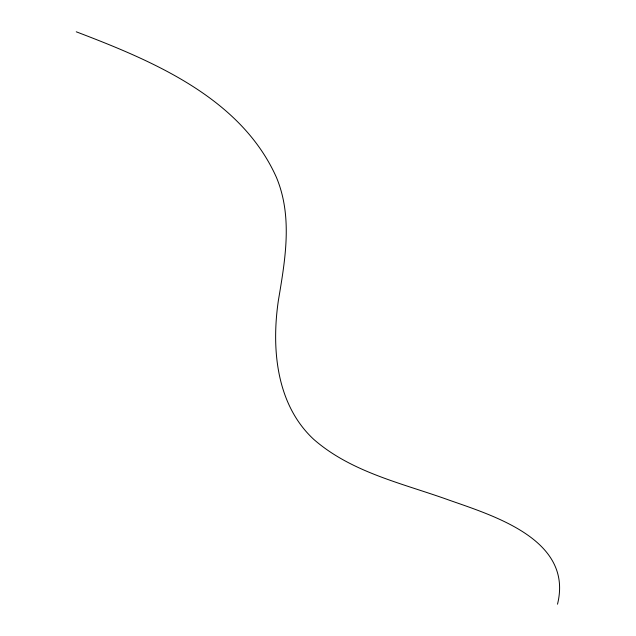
<?xml version="1.0" encoding="UTF-8"?>
<svg xmlns="http://www.w3.org/2000/svg" width="636" height="636" viewBox="0 0 636 636"><rect width="100%" height="100%" fill="white"/><g stroke="black" fill="none" stroke-linecap="round" stroke-linejoin="round"><path stroke-width="0.95" d="M557.502 604.2C573.37 540.401 495.301 516.297 449.485 500.262C403.073 483.447 351.867 472.699 313.747 439.373C276.191 404.56 271.349 348.647 278.337 300.741C285.166 260.013 292.958 216.693 276.326 177.158C240.607 97.634 152.64 60.913 76.256 31.8"/></g></svg>
